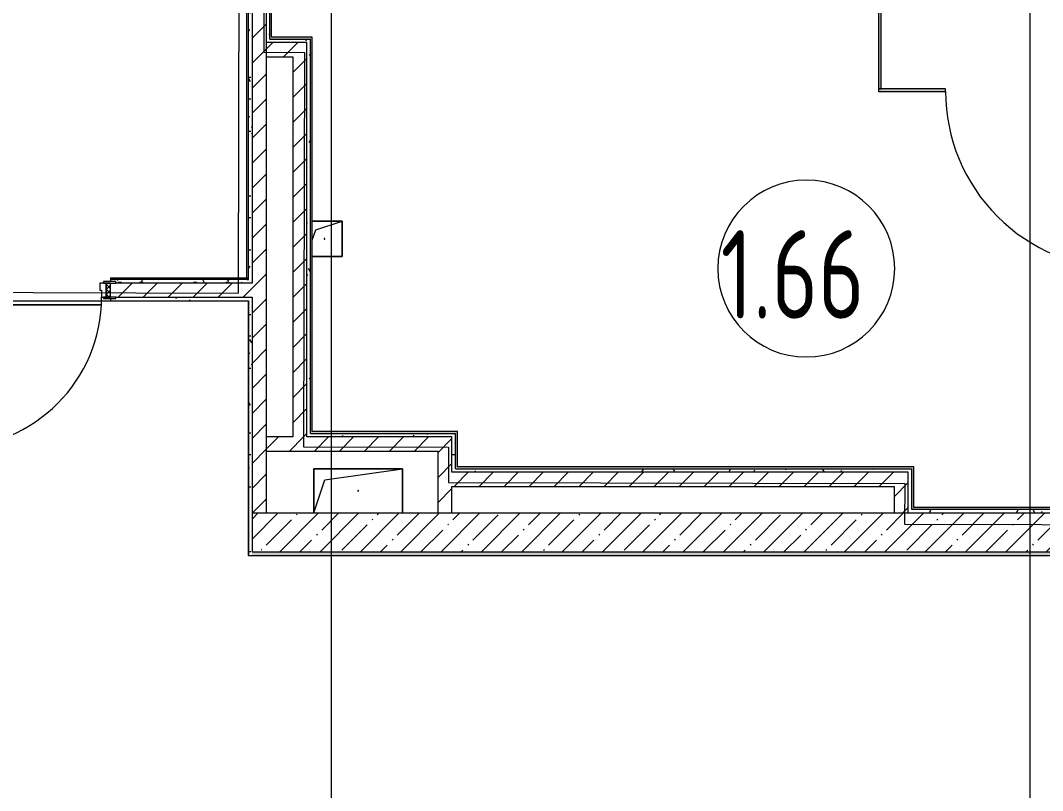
# Model space of a CAD drawing. Header units: millimetres. Extents: x -1113 to 415037, y -3642 to 354837.
# Drawn here: x 92965 to 98744, y 3694 to 8049 of the extents above; entities that cross this region are included whole.
import ezdxf

# ---------------------------------------------------------------- set-up
doc = ezdxf.new("R2010")
doc.units = ezdxf.units.MM
for name, color, linetype, lineweight in [('A-AREA-BNDY', 7, 'Continuous', 5), ('A-AREA-IDEN', 7, 'Continuous', 9), ('A-DOOR-2', 7, 'Continuous', 5), ('A-DOOR-FRAM-2', 7, 'Continuous', 5), ('A-FLOR', 7, 'Continuous', 9), ('A-GENM', 7, 'Continuous', 9), ('A-GENM-1', 7, 'Continuous', 20), ('A-WALL', 7, 'Continuous', 5), ('I-WALL', 7, 'Continuous', 5), ('Оси', 7, 'Continuous', 9)]:
    doc.layers.add(name, color=color, linetype=linetype, lineweight=lineweight)
for name, color, linetype, lineweight, true_color in [('A-DOOR-1', 7, 'Continuous', 5, 0xc0c0c0), ('A-DOOR-FRAM-1', 7, 'Continuous', 5, 0xc0c0c0), ('A-WALL-1', 9, 'Continuous', 5, 0x808080), ('A-WALL-FNSH-1', 9, 'Continuous', 5, 0x808080)]:
    doc.layers.add(name, color=color, linetype=linetype, lineweight=lineweight, true_color=true_color)
doc.styles.add('СПДС', font='ГОСТ тип А.ttf', dxfattribs={"width": 0.9})
pattern_1 = [(45, (64.7, -136.06), (-70.71068, 70.71068), [])]
pattern_2 = [(0, (64.7, -136.06), (243.84, 60.96), [20.117, -162.763, 20.117, -162.763, -975.36]), (0, (64.7, -136.06), (243.84, 60.96), [-365.76, 20.117, -345.643, 20.117, -162.763, -426.72]), (0, (64.7, -136.06), (243.84, 60.96), [-914.4, 20.117, -101.803, 20.117, -284.683]), (120, (156.14, -105.58), (-174.71291, 180.691634), [20.117, -162.763, 20.117, -162.763, -975.36]), (120, (156.14, -105.58), (-174.71291, 180.691634), [-365.76, 20.117, -345.643, 20.117, -162.763, -426.72]), (120, (156.14, -105.58), (-174.71291, 180.691634), [-914.4, 20.117, -101.803, 20.117, -284.683]), (240, (186.62, 16.34), (-69.12709, -241.651634), [20.117, -162.763, 20.117, -162.763, -975.36]), (240, (186.62, 16.34), (-69.12709, -241.651634), [-365.76, 20.117, -345.643, 20.117, -162.763, -426.72]), (240, (186.62, 16.34), (-69.12709, -241.651634), [-914.4, 20.117, -101.803, 20.117, -284.683])]

# ---------------------------------------------------------------- blocks, each defined once
blk = doc.blocks.new('110_Дверь_СКБ_1Ст_Внутренняя1 - Д-8 950x2100h_охрана-32224770-Объем проектирования 1 этажа')
at = {"layer": 'A-DOOR-2'}
h = blk.add_hatch(dxfattribs=at)
h.set_pattern_fill('FP_35', color=256, style=0, pattern_type=2)
h.set_pattern_definition([(135, (1826.41, 104.685), (-14.14214, -14.14214), []), (225, (1826.41, 104.685), (14.14214, -14.14214), [])])
h.paths.add_polyline_path([(462.5, 40), (462.5, -40), (487.5, -40), (486.7, 40)])
at = {"layer": 'A-DOOR-FRAM-2'}
h = blk.add_hatch(dxfattribs=at)
h.set_pattern_fill('FP_36', color=256, style=0, pattern_type=2)
h.set_pattern_definition([(45, (-296.384, 104.685), (-14.1421, 14.1421), []), (135, (-296.384, 104.685), (-14.1421, -14.1421), [])])
h.paths.add_polyline_path([(-437.5, 40), (-462.5, 40), (-462.5, -40), (-437.5, -39.4), (-437.5, 39.4)])
at = {"layer": 'A-DOOR-1'}
for p, q in [((437.5, 890), (397.5, 890)), ((397.5, 890), (397.5, 40)), ((437.5, 40), (437.5, 890)), ((397.5, 40), (437.5, 40))]:
    blk.add_line(p, q, dxfattribs=at)
blk.add_arc((437.5, 40), 850, 90, 180, dxfattribs=at)
at = {"layer": 'A-DOOR-FRAM-1'}
for p, q in [((-422.5, 48), (-492.5, 48)), ((-492.5, 48), (-492.5, 40)), ((-492.5, 40), (-422.5, 40)), ((-437.5, 40), (-462.5, 40)), ((-462.5, 40), (-462.5, -40)), ((-412.5, 40), (-437.5, 40)), ((-437.5, 40), (-437.5, -40)), ((-437.5, -40), (-437.5, 40)), ((-422.5, 40), (-437.5, 40)), ((-437.5, 40), (-437.5, 39)), ((-437.5, 39), (-422.5, 39)), ((-422.5, 40), (-422.5, 48)), ((-422.5, 39), (-422.5, 40)), ((-412.5, 0), (-412.5, 40)), ((-402.5, 0), (-412.5, 0)), ((-402.5, -40), (-402.5, 0)), ((437.5, 0), (427.5, 0)), ((427.5, 0), (427.5, -40)), ((437.5, 40), (437.5, 0)), ((462.5, 40), (437.5, 40)), ((517.5, 48), (447.5, 48)), ((447.5, 48), (447.5, 40)), ((462.5, 40), (447.5, 40)), ((447.5, 40), (447.5, 39)), ((447.5, 40), (517.5, 40)), ((447.5, 39), (462.5, 39)), ((462.5, -40), (462.5, 40)), ((487.5, 40), (462.5, 40)), ((462.5, 40), (462.5, -40)), ((462.5, 39), (462.5, 40)), ((487.5, -40), (487.5, 40)), ((517.5, 40), (517.5, 48)), ((-422.5, -40), (-492.5, -40)), ((-492.5, -40), (-492.5, -48)), ((-492.5, -48), (-422.5, -48)), ((-462.5, -40), (-437.5, -40)), ((-422.5, -39), (-437.5, -39)), ((-437.5, -39), (-437.5, -40)), ((-437.5, -40), (-402.5, -40)), ((-437.5, -40), (-422.5, -40)), ((-422.5, -40), (-422.5, -39)), ((-422.5, -48), (-422.5, -40)), ((427.5, -40), (462.5, -40)), ((462.5, -39), (447.5, -39)), ((447.5, -39), (447.5, -40)), ((447.5, -40), (462.5, -40)), ((517.5, -40), (447.5, -40)), ((447.5, -40), (447.5, -48)), ((447.5, -48), (517.5, -48)), ((462.5, -40), (462.5, -39)), ((462.5, -40), (487.5, -40)), ((517.5, -48), (517.5, -40))]:
    blk.add_line(p, q, dxfattribs=at)
blk = doc.blocks.new('131_Сантехническая перегородка 7 - СП-1-30858579-Объем проектирования 1 этажа')
at = {"layer": 'A-GENM'}
blk.add_hatch(color=256, dxfattribs=at).paths.add_polyline_path([(2165.9, -8), (2165.9, 8), (-4.1, 8), (-4.1, -8), (1884.9, -8)])
at = {"layer": 'A-GENM', "flags": 128}
for points in [[(71.5, 8), (71.1, 8.5), (70.8, 9), (70.4, 9.5), (70, 9.9), (69.6, 10.4), (69.2, 10.8), (68.8, 11.2), (68.3, 11.6), (67.8, 12), (67.3, 12.3), (66.8, 12.7), (66.3, 13), (65.8, 13.3), (65.3, 13.6), (64.7, 13.8), (64.2, 14), (63.6, 14.3), (63, 14.4), (62.4, 14.6), (61.9, 14.7), (61.3, 14.9), (60.7, 14.9), (60.1, 15), (59.5, 15.1), (58.9, 15.1), (58.3, 15.1), (57.7, 15), (57.1, 15), (56.5, 14.9), (55.9, 14.8), (55.3, 14.7), (54.7, 14.5), (54.1, 14.4), (53.5, 14.2), (53, 13.9), (52.4, 13.7), (51.9, 13.4), (51.4, 13.2), (50.8, 12.9), (50.3, 12.5), (49.8, 12.2), (49.3, 11.8), (48.9, 11.4), (48.4, 11), (48, 10.6), (47.6, 10.2), (47.2, 9.7), (46.8, 9.3), (46.4, 8.8), (46.1, 8.3), (45.9, 8)], [(45.9, -8), (46.3, -8.5), (46.6, -9), (47, -9.5), (47.4, -9.9), (47.8, -10.4), (48.2, -10.8), (48.6, -11.2), (49.1, -11.6), (49.6, -12), (50, -12.3), (50.5, -12.7), (51.1, -13), (51.6, -13.3), (52.1, -13.6), (52.7, -13.8), (53.2, -14), (53.8, -14.3), (54.4, -14.4), (54.9, -14.6), (55.5, -14.7), (56.1, -14.9), (56.7, -14.9), (57.3, -15), (57.9, -15.1), (58.5, -15.1), (59.1, -15.1), (59.7, -15), (60.3, -15), (60.9, -14.9), (61.5, -14.8), (62.1, -14.7), (62.7, -14.5), (63.3, -14.4), (63.8, -14.2), (64.4, -13.9), (65, -13.7), (65.5, -13.4), (66, -13.2), (66.6, -12.9), (67.1, -12.5), (67.6, -12.2), (68, -11.8), (68.5, -11.4), (69, -11), (69.4, -10.6), (69.8, -10.2), (70.2, -9.7), (70.6, -9.3), (70.9, -8.8), (71.3, -8.3), (71.5, -8)]]:
    blk.add_lwpolyline(points, dxfattribs=at)
at = {"layer": 'A-GENM'}
for radius, start, end in [(24.6, 19.91127, 160.08873), (17.6, 28.97309, 151.02691), (15.1, 33.78108, 146.21892), (24.6, 199.91127, 340.08873), (17.6, 208.97309, 331.02691), (15.1, 213.78108, 326.21892)]:
    blk.add_arc((58.7, 0), radius, start, end, dxfattribs=at)
at = {"layer": 'A-GENM-1'}
for p, q in [((2165.9, 8), (-4.1, 8)), ((-4.1, 8), (-4.1, -8)), ((2165.9, -8), (2165.9, 8)), ((-4.1, -8), (2165.9, -8))]:
    blk.add_line(p, q, dxfattribs=at)
blk = doc.blocks.new('131_Сантехническая перегородка_Дверь МГН - СД-1-30883454-Объем проектирования 1 этажа')
at = {"layer": 'A-GENM'}
for points in [[(-366.5, 8), (-370, 8), (-370, -8), (10, -8), (10, 8), (-350.5, 8)], [(1390, 8), (1010, 8), (1010, -8), (1390, -8)]]:
    blk.add_hatch(color=256, dxfattribs=at).paths.add_polyline_path(points)
at = {"layer": 'A-DOOR-1'}
for p, q in [((10, 1008), (26, 1008)), ((10, 8), (10, 1008)), ((26, 8), (26, 1008)), ((10, 8), (26, 8))]:
    blk.add_line(p, q, dxfattribs=at)
blk.add_arc((10, 8), 1000, 360, 90, dxfattribs=at)
at = {"layer": 'A-GENM-1'}
for p, q in [((10, 8), (-370, 8)), ((-370, 8), (-370, -8)), ((10, -8), (10, 8)), ((1390, 8), (1010, 8)), ((1010, 8), (1010, -8)), ((1390, -8), (1390, 8)), ((-370, -8), (10, -8)), ((1010, -8), (1390, -8))]:
    blk.add_line(p, q, dxfattribs=at)
blk = doc.blocks.new('GM_Отверстие прямоугольное _в плите_ - Отверстие-20657929-Объем проектирования 1 этажа')
at = {"layer": 'A-GENM'}
for p, q in [((-250, -125), (-250, 125)), ((-250, 125), (250, 125)), ((250, 125), (-250, 125)), ((-250, 125), (-250, -125)), ((-187.5, 62.5), (250, 125)), ((250, 125), (250, -125)), ((250, -125), (250, 125)), ((-250, -125), (-187.5, 62.5))]:
    blk.add_line(p, q, dxfattribs=at)
for start, end in [(360, 180), (180, 360)]:
    blk.add_arc((0, 0), 2.5, start, end, dxfattribs=at)
blk = doc.blocks.new('GM_Отверстие прямоугольное _в плите_ - Отверстие-V128-Объем проектирования 1 этажа')
at = {"layer": 'A-GENM'}
for p, q in [((-69, 100), (100, 100)), ((100, 100), (-69, 100)), ((-50, 50), (100, 100)), ((100, 100), (100, -100)), ((100, -100), (100, 100)), ((-69, -7), (-50, 50)), ((100, -100), (-69, -100)), ((-69, -100), (100, -100))]:
    blk.add_line(p, q, dxfattribs=at)
for start, end in [(360, 180), (180, 360)]:
    blk.add_arc((0, 0), 2.5, start, end, dxfattribs=at)
blk = doc.blocks.new('Марка_Помещения - Номер-25198446-Объем проектирования 1 этажа')
at = {"layer": 'A-AREA-IDEN'}
for start, end in [(360, 180), (180, 360)]:
    blk.add_arc((0, 0), 2.5, start, end, dxfattribs=at)

msp = doc.modelspace()

# ---------------------------------------------------------------- hatches: boundary and pattern name
at = {"layer": 'I-WALL'}
h = msp.add_hatch(dxfattribs=at)
h.set_pattern_fill('FP_191', color=256, style=0, pattern_type=2)
h.set_pattern_definition(pattern_2)
h.paths.add_polyline_path([(94274.7, 6583.9), (94274.7, 10263.9), (94254.7, 10263.9), (94254.7, 6583.9)])
h = msp.add_hatch(dxfattribs=at)
h.set_pattern_fill('FP_22', color=256, style=0, pattern_type=2)
h.set_pattern_definition(pattern_1)
h.paths.add_polyline_path([(94354.7, 5263.9), (94354.7, 10243.9), (94274.7, 10243.9), (94274.7, 5263.9)])
h = msp.add_hatch(dxfattribs=at)
h.set_pattern_fill('FP_191', color=256, style=0, pattern_type=2)
h.set_pattern_definition(pattern_2)
h.paths.add_polyline_path([(94354.7, 7923.9), (94374.7, 7923.9), (94374.7, 9863.9), (94354.7, 9863.9), (94354.7, 7943.9)])
h = msp.add_hatch(color=256, dxfattribs=at)
h.paths.add_polyline_path([(94374.7, 9832.9), (94385.7, 9843.9), (94374.7, 9843.9)])
h.paths.add_polyline_path([(94374.7, 7943.9), (94385.7, 7943.9), (94385.7, 9832.9), (94374.7, 9832.9), (94374.7, 8336.5)])
h = msp.add_hatch(dxfattribs=at)
h.set_pattern_fill('FP_22', color=256, style=0, pattern_type=2)
h.set_pattern_definition(pattern_1)
h.paths.add_polyline_path([(94354.7, 7843.9), (94584.7, 7843.9), (94584.7, 7923.9), (94354.7, 7923.9)])
h = msp.add_hatch(dxfattribs=at)
h.set_pattern_fill('FP_191', color=256, style=0, pattern_type=2)
h.set_pattern_definition(pattern_2)
h.paths.add_polyline_path([(94554.7, 7923.9), (94584.7, 7923.9), (94584.7, 7943.9), (94374.7, 7943.9), (94374.7, 7923.9), (94504.7, 7923.9)])
for points in [[(94604.7, 7943.9), (94615.7, 7943.9), (94615.7, 7954.9), (94385.7, 7954.9), (94385.7, 7943.9), (94584.7, 7943.9)], [(94604.7, 5713.9), (94615.7, 5713.9), (94615.7, 7943.9), (94604.7, 7943.9), (94604.7, 5714.2)], [(94615.7, 5713.9), (95435.7, 5713.9), (95435.7, 5724.9), (94615.7, 5724.9)], [(95424.7, 5513.9), (95435.7, 5513.9), (95435.7, 5713.9), (95424.7, 5713.7), (95424.7, 5514)], [(95435.7, 5513.9), (98015.7, 5513.9), (98015.7, 5524.9), (95435.7, 5524.9)], [(98004.7, 5283.9), (98015.7, 5283.9), (98015.7, 5513.9), (98004.7, 5513.9), (98004.7, 5284.1)]]:
    msp.add_hatch(color=256, dxfattribs=at).paths.add_polyline_path(points)
h = msp.add_hatch(dxfattribs=at)
h.set_pattern_fill('FP_191', color=256, style=0, pattern_type=2)
h.set_pattern_definition(pattern_2)
h.paths.add_polyline_path([(94584.7, 5713.9), (94604.7, 5714.2), (94604.7, 7943.9), (94584.7, 7943.9), (94584.7, 6216.6)])
h = msp.add_hatch(dxfattribs=at)
h.set_pattern_fill('FP_22', color=256, style=0, pattern_type=2)
h.set_pattern_definition(pattern_1)
h.paths.add_polyline_path([(94554.7, 5693.9), (94584.7, 5693.9), (94584.7, 7843.9), (94504.7, 7843.9), (94504.7, 5693.9)])
h = msp.add_hatch(dxfattribs=at)
h.set_pattern_fill('FP_22', color=256, style=0, pattern_type=2)
h.set_pattern_definition(pattern_1)
h.paths.add_polyline_path([(93524.7, 6483.9), (94274.7, 6483.9), (94274.7, 6563.9), (93474.7, 6563.9), (93474.7, 6483.9), (93504.7, 6483.9)])
h.paths.add_polyline_path([(92494.7, 6483.9), (92524.7, 6483.9), (92524.7, 6563.9), (92094.7, 6563.9), (92094.7, 6483.9), (92474.7, 6483.9)])
h = msp.add_hatch(dxfattribs=at)
h.set_pattern_fill('FP_191', color=256, style=0, pattern_type=2)
h.set_pattern_definition(pattern_2)
h.paths.add_polyline_path([(94274.7, 6563.9), (94274.7, 6583.9), (93474.7, 6583.9), (93474.7, 6571.9), (93504.7, 6571.9), (93504.7, 6563.9), (94258.7, 6563.9)])
h.paths.add_polyline_path([(92524.7, 6571.9), (92524.7, 6583.9), (92494.7, 6583.9), (92495.2, 6571.9), (92512.7, 6571.9)])
h = msp.add_hatch(dxfattribs=at)
h.set_pattern_fill('FP_191', color=256, style=0, pattern_type=2)
h.set_pattern_definition(pattern_2)
h.paths.add_polyline_path([(93611.3, 6463.9), (94254.7, 6464.9), (94254.7, 6463.9), (94274.7, 6463.9), (94274.6, 6483.9), (93504.7, 6483.2), (93504.7, 6475.9), (93474.7, 6475.9), (93474.7, 6463.9), (93524.7, 6463.9)])
h.paths.add_polyline_path([(92524.7, 6463.9), (92524.7, 6475.9), (92494.7, 6475.9), (92494.7, 6483.9), (92114.7, 6483.9), (92114.7, 6463.9), (92494.7, 6463.9)])
h = msp.add_hatch(dxfattribs=at)
h.set_pattern_fill('FP_191', color=256, style=0, pattern_type=2)
h.set_pattern_definition(pattern_2)
h.paths.add_polyline_path([(94254.7, 5023.9), (94274.7, 5023.9), (94274.7, 6463.9), (94254.7, 6463.9), (94254.7, 5043.9)])
h = msp.add_hatch(dxfattribs=at)
h.set_pattern_fill('FP_22', color=256, style=0, pattern_type=2)
h.set_pattern_definition(pattern_1)
h.paths.add_polyline_path([(94642.8, 5613.9), (95324.7, 5613.9), (95324.7, 5693.9), (94354.7, 5693.9), (94354.7, 5613.9), (94624.7, 5613.9)])
h = msp.add_hatch(dxfattribs=at)
h.set_pattern_fill('FP_191', color=256, style=0, pattern_type=2)
h.set_pattern_definition(pattern_2)
h.paths.add_polyline_path([(94642.8, 5693.9), (95404.7, 5693.9), (95404.7, 5713.9), (94584.7, 5713.9), (94584.7, 5693.9), (94624.7, 5693.9)])
h = msp.add_hatch(dxfattribs=at)
h.set_pattern_fill('FP_22', color=256, style=0, pattern_type=2)
h.set_pattern_definition(pattern_1)
h.paths.add_polyline_path([(95324.7, 5263.9), (95404.7, 5263.9), (95404.7, 5693.9), (95324.7, 5693.9), (95324.7, 5493.9)])
h = msp.add_hatch(dxfattribs=at)
h.set_pattern_fill('FP_191', color=256, style=0, pattern_type=2)
h.set_pattern_definition(pattern_2)
h.paths.add_polyline_path([(95424.7, 5513.9), (95424.7, 5713.9), (95404.7, 5713.9), (95404.7, 5513.9)])
h = msp.add_hatch(dxfattribs=at)
h.set_pattern_fill('FP_191', color=256, style=0, pattern_type=2)
h.set_pattern_definition(pattern_2)
h.paths.add_polyline_path([(97984.7, 5493.9), (97984.7, 5513.9), (95404.7, 5513.9), (95404.7, 5493.9), (97904.7, 5493.9)])
h = msp.add_hatch(dxfattribs=at)
h.set_pattern_fill('FP_22', color=256, style=0, pattern_type=2)
h.set_pattern_definition(pattern_1)
h.paths.add_polyline_path([(97904.7, 5413.9), (97904.7, 5493.9), (95404.7, 5493.9), (95404.7, 5413.9), (96705.9, 5413.9)])
h = msp.add_hatch(dxfattribs=at)
h.set_pattern_fill('FP_22', color=256, style=0, pattern_type=2)
h.set_pattern_definition(pattern_1)
h.paths.add_polyline_path([(97984.7, 5263.9), (97984.7, 5493.9), (97904.7, 5493.9), (97904.7, 5263.9)])
h = msp.add_hatch(dxfattribs=at)
h.set_pattern_fill('FP_191', color=256, style=0, pattern_type=2)
h.set_pattern_definition(pattern_2)
h.paths.add_polyline_path([(97984.7, 5283.9), (98004.7, 5284.1), (98004.7, 5513.9), (97984.7, 5513.9), (97984.7, 5284.3)])
h = msp.add_hatch(dxfattribs=at)
h.set_pattern_fill('FP_1', color=256, style=0, pattern_type=2)
h.set_pattern_definition([(45, (64.7, -136.06), (-114.04925, 114.04925), []), (45, (178.75, -136.06), (-114.04925, 114.04925), [201.612, -40.322, 6.706, -33.617])])
h.paths.add_polyline_path([(99724.7, 5043.9), (99724.7, 5263.9), (94274.7, 5263.9), (94274.7, 5043.9), (99694.7, 5043.9)])
h.paths.add_polyline_path([(101674.7, 5043.9), (101674.7, 5263.9), (100774.7, 5263.9), (100774.7, 5043.9), (101634.7, 5043.9)])
h = msp.add_hatch(dxfattribs=at)
h.set_pattern_fill('FP_191', color=256, style=0, pattern_type=2)
h.set_pattern_definition(pattern_2)
h.paths.add_polyline_path([(100832, 5263.9), (101144.7, 5263.9), (101144.7, 5283.9), (100774.7, 5283.9), (100774.7, 5271.9), (100804.7, 5271.9), (100804.7, 5263.9)])
h.paths.add_polyline_path([(99694.7, 5263.9), (99694.7, 5271.9), (99724.7, 5271.9), (99724.7, 5283.9), (97984.7, 5283.9), (97984.7, 5263.9), (98768.9, 5263.9)])
h = msp.add_hatch(color=256, dxfattribs=at)
h.paths.add_polyline_path([(100980.5, 5283.9), (101113.7, 5283.9), (101113.7, 5294.9), (100774.7, 5294.9), (100774.7, 5283.9), (100832, 5283.9)])
h.paths.add_polyline_path([(98015.7, 5283.9), (99724.7, 5283.9), (99724.7, 5294.9), (98015.7, 5294.9)])
h = msp.add_hatch(dxfattribs=at)
h.set_pattern_fill('FP_191', color=256, style=0, pattern_type=2)
h.set_pattern_definition(pattern_2)
h.paths.add_polyline_path([(100774.7, 5023.9), (101633.7, 5023.9), (101634.3, 5043.9), (100804.7, 5043.2), (100804.7, 5035.9), (100774.7, 5035.9)])
h.paths.add_polyline_path([(94274.7, 5023.9), (99724.7, 5023.9), (99724.7, 5035.9), (99694.7, 5035.9), (99694.7, 5043.9), (94274.7, 5043.9), (94274.7, 5037.3)])

# ---------------------------------------------------------------- linework, layer by layer
msp.add_lwpolyline([(92476.4, 6442.4), (93426.4, 6440.2)])
at = {"layer": 'A-AREA-BNDY', "flags": 128}
for points in [[(94206.1, 10149.4), (92464.1, 10153.4), (92455.5, 6511.5), (94197.5, 6507.4)], [(94345.1, 9747), (94340.7, 7869), (94570.7, 7868.5), (94565.5, 5638.5), (95385.5, 5636.6), (95385, 5436.6), (97965, 5430.5), (97964.5, 5200.5), (101062.4, 5193.3), (101073.1, 9731.2)]]:
    msp.add_lwpolyline(points, close=True, dxfattribs=at)
at = {"layer": 'A-FLOR'}
for p, q in [((93474.7, 6583.9), (93474.7, 6571.9)), ((93474.7, 6475.9), (93474.7, 6463.9)), ((92614.7, 6463.9), (94253.7, 6463.9)), ((94254.7, 6463.9), (94254.7, 5023.9)), ((94254.7, 5023.9), (99774.7, 5023.9))]:
    msp.add_line(p, q, dxfattribs=at)
at = {"layer": 'A-WALL'}
for p, q in [((94374.7, 7943.9), (94604.7, 7943.9)), ((94604.7, 5713.9), (94604.7, 7943.9)), ((94274.7, 6563.9), (93504.7, 6563.9)), ((94253.7, 6463.9), (94254.7, 6463.9)), ((94604.7, 5713.9), (95424.7, 5713.9)), ((95424.7, 5513.9), (95424.7, 5713.9)), ((95424.7, 5513.9), (98004.7, 5513.9)), ((98004.7, 5283.9), (98004.7, 5513.9)), ((99724.7, 5283.9), (98004.7, 5283.9))]:
    msp.add_line(p, q, dxfattribs=at)
at = {"layer": 'A-WALL-1'}
for p, q in [((94274.7, 10463.9), (94274.7, 6563.9)), ((94354.7, 9863.9), (94354.7, 5263.9)), ((94374.7, 7943.9), (94374.7, 9843.9)), ((94584.7, 7923.9), (94354.7, 7923.9)), ((94584.7, 5693.9), (94584.7, 7923.9)), ((94354.7, 7843.9), (94504.7, 7843.9)), ((94504.7, 7843.9), (94504.7, 5693.9)), ((93504.7, 6483.9), (94274.7, 6483.9)), ((94274.7, 6483.9), (94274.7, 5043.9)), ((94504.7, 5693.9), (94354.7, 5693.9)), ((95404.7, 5693.9), (94584.7, 5693.9)), ((95404.7, 5493.9), (95404.7, 5693.9)), ((94354.7, 5613.9), (95324.7, 5613.9)), ((95324.7, 5613.9), (95324.7, 5263.9)), ((97984.7, 5493.9), (95404.7, 5493.9)), ((97984.7, 5263.9), (97984.7, 5493.9)), ((95404.7, 5413.9), (97904.7, 5413.9)), ((95404.7, 5263.9), (95404.7, 5413.9)), ((97904.7, 5413.9), (97904.7, 5263.9)), ((94274.7, 5263.9), (99694.7, 5263.9)), ((94274.7, 5043.9), (99694.7, 5043.9))]:
    msp.add_line(p, q, dxfattribs=at)
at = {"layer": 'A-WALL-FNSH-1'}
for p, q in [((94385.7, 7954.9), (94385.7, 9843.9)), ((94615.7, 7954.9), (94385.7, 7954.9)), ((94615.7, 5724.9), (94615.7, 7954.9)), ((93474.7, 6463.9), (93474.7, 6462.9)), ((93474.7, 6462.9), (94253.7, 6462.9)), ((94253.7, 6462.9), (94253.7, 5022.9)), ((95435.7, 5724.9), (94615.7, 5724.9)), ((95435.7, 5524.9), (95435.7, 5724.9)), ((98015.7, 5524.9), (95435.7, 5524.9)), ((98015.7, 5294.9), (98015.7, 5524.9)), ((99724.7, 5294.9), (98015.7, 5294.9)), ((94253.7, 5022.9), (99724.7, 5022.9))]:
    msp.add_line(p, q, dxfattribs=at)
at = {"layer": 'I-WALL'}
for p, q in [((94245.7, 6584.4), (94245.7, 10243.9)), ((94254.7, 6583.9), (94254.7, 10243.9)), ((93474.7, 6592.9), (94254.7, 6592.9)), ((93474.7, 6592.9), (93474.7, 6583.9)), ((94254.7, 6583.9), (93474.7, 6583.9)), ((94245.7, 6584.4), (94254.7, 6584.4))]:
    msp.add_line(p, q, dxfattribs=at)
at = {"layer": 'Оси'}
for points in [[(94724.7, -2042.3), (94724.7, 2957.7), (94724.7, 16779), (94724.7, 21779)], [(98674.7, -2042.3), (98674.7, 2957.7), (98674.7, 16779), (98674.7, 21779)]]:
    msp.add_lwpolyline(points, dxfattribs=at)

# ---------------------------------------------------------------- block references
at = {"layer": 'A-AREA-IDEN', "xscale": 199.9999999999999, "yscale": 199.9999999999999, "zscale": 199.9999999999999}
msp.add_blockref('Марка_Помещения - Номер-25198446-Объем проектирования 1 этажа', (97408.3, 6645.8), dxfattribs=at)
at = {"layer": 'A-DOOR-1', "rotation": 180}
msp.add_blockref('110_Дверь_СКБ_1Ст_Внутренняя1 - Д-8 950x2100h_охрана-32224770-Объем проектирования 1 этажа', (93012.2, 6523.9), dxfattribs=at)
at = {"layer": 'A-GENM'}
for name, p, rotation in [('131_Сантехническая перегородка 7 - СП-1-30858579-Объем проектирования 1 этажа', (97824.2, 9828.9), 269.9999999999999), ('131_Сантехническая перегородка_Дверь МГН - СД-1-30883454-Объем проектирования 1 этажа', (99206.2, 7654.9), 180)]:
    msp.add_blockref(name, p, dxfattribs=dict(at, rotation=rotation))
for name, p in [('GM_Отверстие прямоугольное _в плите_ - Отверстие-V128-Объем проектирования 1 этажа', (94684.7, 6813.9)), ('GM_Отверстие прямоугольное _в плите_ - Отверстие-20657929-Объем проектирования 1 этажа', (94874.7, 5388.9))]:
    msp.add_blockref(name, p, dxfattribs=at)

# ---------------------------------------------------------------- texts
at = {"layer": 'A-AREA-IDEN', "insert": (96924.5, 6863), "char_height": 500, "width": 1212.151, "attachment_point": 1, "style": 'СПДС'}
msp.add_mtext('1.66', dxfattribs=at)

doc.saveas('drawing.dxf')
